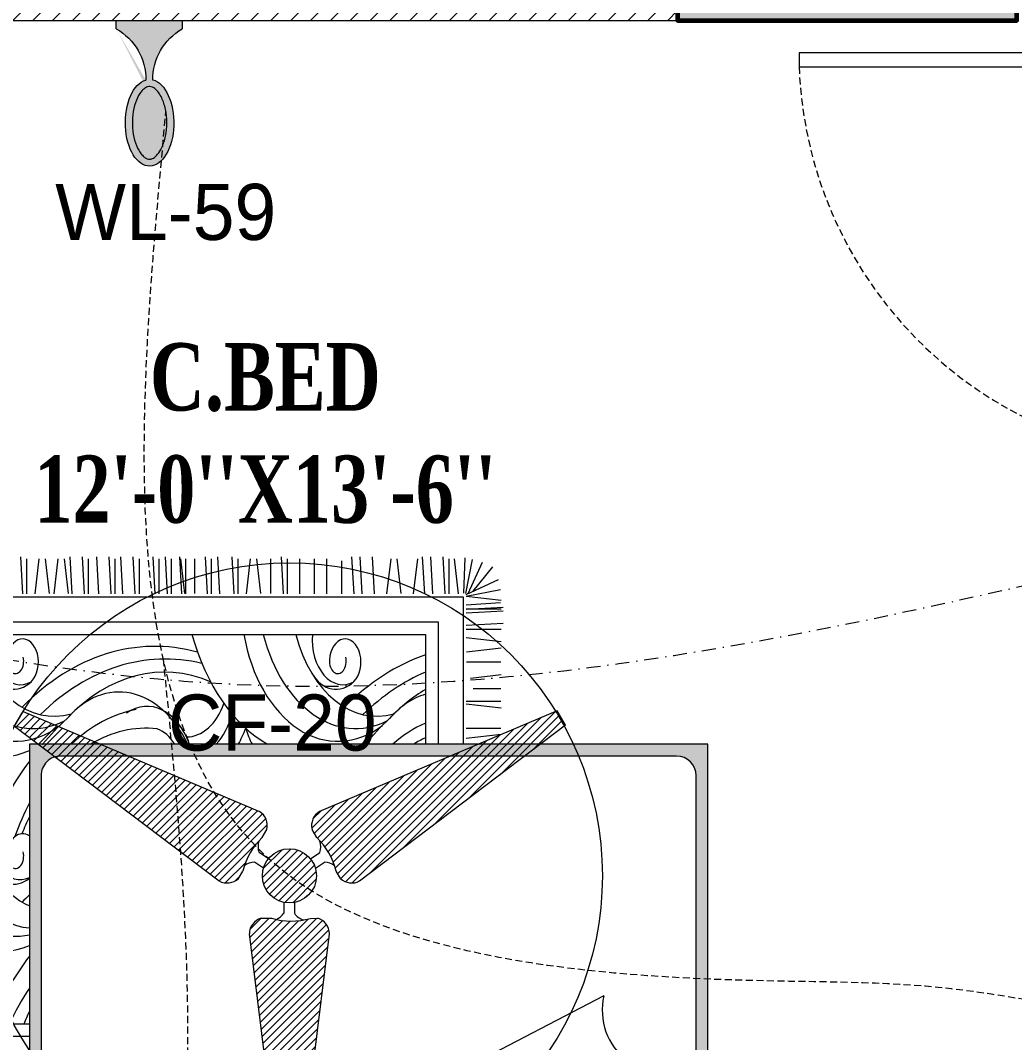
# Model space of a CAD drawing. Header units: inches. Extents: x 109699 to 44449955, y -10987 to 15824140.
# Drawn here: x 197460.9 to 197549.5, y -3611.5 to -3520.4 of the extents above; entities that cross this region are included whole.
import ezdxf

# ---------------------------------------------------------------- set-up
doc = ezdxf.new("R2010")
doc.units = ezdxf.units.IN
doc.header["$LTSCALE"] = 5
doc.header["$MEASUREMENT"] = 0
for name, pattern in [('DASHDOT', [1, 0.5, -0.25, 0, -0.25]), ('DASHED2', [0.375, 0.25, -0.125]), ('HIDDEN', [0.375, 0.25, -0.125])]:
    doc.linetypes.add(name, pattern=pattern)
doc.layers.get('0').update_dxf_attribs({"color": 123})
for name, color, linetype, lineweight in [('@NORMAL', 7, 'Continuous', 5), ('cloumn', 253, 'Continuous', 60), ('door', 8, 'Continuous', 9), ('E-CF-Ceiling-Fan', 30, 'Continuous', 13), ('E-Con-Point', 5, 'DASHED2', 13), ('E-WL-Wall-Light', 232, 'Continuous', 15), ('ha', 252, 'Continuous', 5), ('SB', 1, 'DASHDOT', 20), ('WALL-1', 8, 'Continuous', 9)]:
    doc.layers.add(name, color=color, linetype=linetype, lineweight=lineweight)
doc.layers.add('FURNITUR', color=7, linetype='Continuous', lineweight=5, true_color=0xe8e8e8)
doc.layers.add('T', color=8, linetype='Continuous')
doc.styles.get("Standard").update_dxf_attribs({"font": 'times.ttf'})
doc.styles.add('style2', font='ARIALN.TTF', dxfattribs={"width": 0.75, "height": 3})

# ---------------------------------------------------------------- blocks, each defined once
blk = doc.blocks.new('Door-40')
at = {"layer": 'door', "ltscale": 0.5}
for p, q in [((0, 40), (5, 40)), ((0, 40), (0, 37.75)), ((5, 40), (5, 38.24999999999636)), ((3.75, 38.24999999999636), (3.75, 37.75000000000364)), ((3.75, 38.24999999999636), (5, 38.24999999999636)), ((0, 37.75), (3.75, 37.75000000000364)), ((5.135000000002037, 2.913192669428099), (5.145000000004075, 2.913192669428099)), ((5.135000000002037, 1.885000000002037), (5.135000000002037, 2.913192669428099)), ((0, 0), (0, 2.25)), ((0, 2.25), (3.75, 2.249999999996362)), ((3.75, 1.750000000003638), (3.75, 2.249999999996362)), ((5.145000000004075, 1.895000000000437), (5.145000000004075, 1.884599357945262)), ((3.75, 1.750000000003638), (5, 1.750000000003638)), ((4.010000000002037, 1.760000000002037), (4.010000000002037, 1.75)), ((5.010000000002037, 1.760000000002037), (4.010000000002037, 1.760000000002037)), ((5, 1.750000000003638), (5.010400642058812, 1.750000000007276)), ((5, 0), (5, 1.750000000003638)), ((0, 0), (5, 0)), ((0, 0), (5, 0))]:
    blk.add_line(p, q, dxfattribs=at)
blk.add_lwpolyline([(41.625, 3.145000000000437), (5.145000000004075, 3.145000000000437), (5.145000000004075, 1.895000000000437), (41.625, 1.895000000000437)], close=True, dxfattribs=at)
blk.add_circle((5.135000000002037, 1.760000000002037), 0.1249999999999983, dxfattribs=at)
at = {"layer": 'door', "linetype": 'HIDDEN', "ltscale": 0.5}
blk.add_arc((5.156161382139544, 1.755015969829401), 36.49531813451388, 2.182731632980644, 90.24516611661387, dxfattribs=at)
blk = doc.blocks.new('coloumn-01')
at = {"layer": 'ha'}
h = blk.add_hatch(dxfattribs=at)
h.set_pattern_fill('AR-CONC', color=256, scale=0.5)
h.set_pattern_definition([(49.99999999999999, (0, 0), (3.586300913003767, -0.3137606749129755), [0.375, -4.125]), (355, (0, 0), (-0.693756668065, 3.760960668500059), [0.3, -3.3]), (100.45144446, (0.298858405, -0.02614672), (2.89254423363556, 3.447199954843147), [0.3187009599999999, -3.505710559999999]), (46.18420000000001, (0, 1), (5.336206653357862, -0.8275964039653827), [0.5625, -6.1875]), (96.63563549, (0.444683725, 0.931033465), (4.673309728371142, 4.870593003872752), [0.47805171, -5.258568799999999]), (351.1841639899999, (0, 1), (4.673309725273866, 4.870593001349951), [0.45, -4.950000005]), (21, (0.5, 0.75), (2.984535260592308, -2.013094453326694), [0.375, -4.125]), (326.0000000000001, (0.5, 0.75), (1.216576659607909, 3.625750225234265), [0.3, -3.3]), (71.45144474, (0.74871127, 0.58224213), (4.201111883649856, 1.612655764031769), [0.31870095, -3.50571056]), (37.50000000000001, (0, 0), (0.06079927658645334, 1.664469269156557), [0, -3.26, 0, -3.35, 0, -3.3125]), (7.499999999999999, (0, 0), (1.315347687210743, 1.972058559411801), [0, -1.91, 0, -3.185, 0, -1.2625]), (327.5, (-1.115, 0), (2.669112180862045, -0.1127743586718988), [0, -1.25, 0, -3.9, 0, -5.175]), (317.5, (-1.615, 0), (2.915930846711931, 0.5005249116615886), [0, -1.625, 0, -2.59, 0, -3.675])])
h.paths.add_polyline_path([(32128.44739975178, -2546319.049243456), (32092.44739975178, -2546319.049243456), (32092.44739975178, -2546331.049243456), (32128.44739975178, -2546331.049243456)])
h.paths.add_polyline_path([(32128.44739975189, -2546617.132962178), (32098.44739975189, -2546617.132962178), (32098.44739975189, -2546629.132962178), (32128.44739975189, -2546629.132962178)])
h.paths.add_polyline_path([(31978.51966727065, -2546605.132962178), (31966.51966727065, -2546605.132962178), (31966.51966727065, -2546635.132962178), (31978.51966727065, -2546635.132962178)])
h.paths.add_polyline_path([(31821.20333333506, -2546605.132962178), (31809.20333333506, -2546605.132962178), (31809.20333333506, -2546635.132962178), (31821.20333333506, -2546635.132962178)])
h.paths.add_polyline_path([(31689.20328743063, -2546611.133238418), (31677.20328743063, -2546611.133238418), (31677.20328743063, -2546635.133238418), (31689.20328743063, -2546635.133238418)])
h.paths.add_polyline_path([(31417.20347832461, -2546611.132962178), (31405.20347832461, -2546611.132962178), (31405.20347832461, -2546635.132962178), (31417.20347832461, -2546635.132962178)])
h.paths.add_polyline_path([(31435.20347912709, -2546415.348983645), (31405.20347912709, -2546415.348983645), (31405.20347912709, -2546427.348983645), (31435.20347912709, -2546427.348983645)])
h.paths.add_polyline_path([(31633.74647668525, -2546415.348983645), (31603.74647668525, -2546415.348983645), (31603.74647668525, -2546427.348983645), (31633.74647668525, -2546427.348983645)])
h.paths.add_polyline_path([(31821.20245073218, -2546319.049243455), (31809.20245073218, -2546319.049243455), (31809.20245073218, -2546349.049243455), (31821.20245073218, -2546349.049243455)])
h.paths.add_polyline_path([(31996.51966727068, -2546319.049243455), (31966.51966727068, -2546319.049243455), (31966.51966727068, -2546331.049243455), (31996.51966727068, -2546331.049243455)])
h.paths.add_polyline_path([(31581.74648750067, -2546291.049243452), (31541.74648750067, -2546291.049243452), (31541.74648750067, -2546301.049243452), (31581.74648750067, -2546301.049243452)])
h.paths.add_polyline_path([(31485.74647668505, -2546261.049243452), (31475.74647668505, -2546261.049243452), (31475.74647668505, -2546301.049243452), (31485.74647668505, -2546301.049243452)])
h.paths.add_polyline_path([(31581.74648750064, -2546206.049278549), (31521.74648750064, -2546206.049278549), (31521.74648750064, -2546216.049243455), (31581.74648750064, -2546216.049243455)])
h.paths.add_polyline_path([(31435.20347595899, -2546206.049243455), (31405.20347595899, -2546206.049243455), (31405.20347595899, -2546218.049243455), (31435.20347595899, -2546218.049243455)])
h.paths.add_polyline_path([(31435.20347912709, -2546094.049243455), (31405.20347912709, -2546094.049243455), (31405.20347912709, -2546106.049243455), (31435.20347912709, -2546106.049243455)])
h.paths.add_polyline_path([(31583.74647668522, -2546094.049243455), (31547.74647668522, -2546094.049243455), (31547.74647668522, -2546106.049243455), (31583.74647668522, -2546106.049243455)])
h.paths.add_polyline_path([(31775.41359277777, -2546094.049243455), (31763.41359277777, -2546094.049243455), (31763.41359277777, -2546124.049243455), (31775.41359277777, -2546124.049243455)])
h.paths.add_polyline_path([(32059.80123907101, -2546094.049243455), (32047.80123907101, -2546094.049243455), (32047.80123907101, -2546124.049243455), (32059.80123907101, -2546124.049243455)])
h.paths.add_polyline_path([(32058.06771510976, -2545913.633020405), (32028.06771510976, -2545913.633020405), (32028.06771510976, -2545925.633020405), (32058.06771510976, -2545925.633020405)])
h.paths.add_polyline_path([(32048.06771510973, -2545722.712815279), (32036.06771510973, -2545722.712815279), (32036.06771510973, -2545746.712815279), (32048.06771510973, -2545746.712815279)])
h.paths.add_polyline_path([(31799.41359277774, -2545913.633020405), (31763.41359277774, -2545913.633020405), (31763.41359277774, -2545925.633020405), (31799.41359277774, -2545925.633020405)])
h.paths.add_polyline_path([(31591.53986684192, -2545945.049243456), (31561.31223659915, -2545945.049243456), (31561.31223659915, -2545957.049243456), (31591.53986684192, -2545957.049243456)])
h.paths.add_polyline_path([(31435.20347912709, -2545945.049243456), (31405.20347912709, -2545945.049243456), (31405.20347912709, -2545957.049243456), (31435.20347912709, -2545957.049243456)])
h.paths.add_polyline_path([(31429.2035252499, -2545715.383477275), (31405.2035252499, -2545715.383477275), (31405.2035252499, -2545727.383477275), (31429.2035252499, -2545727.383477275)])
h.paths.add_polyline_path([(31605.53986684192, -2545715.383237123), (31581.53986684192, -2545715.383237123), (31581.53986684192, -2545727.383237123), (31605.53986684192, -2545727.383237123)])
h.paths.add_polyline_path([(31775.41359277774, -2545711.610186095), (31763.41359277774, -2545711.610186095), (31763.41359277774, -2545735.610186095), (31775.41359277774, -2545735.610186095)])
at = {"layer": 'cloumn', "elevation": -16.56826399597158}
blk.add_lwpolyline([(31561.31223659915, -2545945.049243456), (31561.31223659915, -2545957.049243456), (31591.53986684192, -2545957.049243456), (31591.53986684192, -2545945.049243456)], close=True, dxfattribs=at)
blk = doc.blocks.new('vfdcx')
at = {"layer": 'FURNITUR'}
blk.add_hatch(color=256, dxfattribs=at).paths.add_polyline_path([(103350.0060097762, -21058.46706700833, -0.4142135623901436), (103300.0060097733, -21008.46706700833), (103300.0060097733, -19120.26887350193, -0.4142135623730951), (103270.0060097733, -19090.26887350193), (103270.0060097733, -19470.26887349553), (103270.0060097745, -21088.46706700716), (105000.0060097704, -21088.46706700716), (105000.0060097704, -19470.94256263169, 5.403727467161091e-05), (104999.998444552, -19470.94256181408), (104999.998444552, -19090.94256181307, -0.4076509114471731), (104970.0060097716, -19120.26887350193), (104970.0060097716, -19700.18891725242), (104974.8149614137, -19698.56576437598), (104970.0060097716, -19701.06727675785), (104970.0060097716, -21008.46706700542, -0.4142135623901436), (104920.0060097716, -21058.46706700833)])
for p, q in [((103270.0060097745, -19058.46706700833), (103270.0060097745, -21088.46706700716)), ((105000.0060097704, -21088.46706700716), (105000.0060097704, -19058.46706700833)), ((103300.0060097733, -19120.26887350804), (103300.0060097733, -21008.46706700542)), ((104970.0060097716, -21008.46706700542), (104970.0060097716, -19120.26887350804)), ((103535.4563226178, -20447.2889216937), (104974.8149614138, -19698.56576437598)), ((105000.0060097704, -20343.06911062014), (105439.7866653057, -20343.06911062014)), ((105000.0060097704, -20375.1023104429), (105407.7866653064, -20375.1471452648)), ((103350.0060097762, -21058.46706700833), (104920.0060097759, -21058.46706700833)), ((103270.0060097745, -21088.46706700716), (105000.0060097704, -21088.46706700716)), ((103886.3420231759, -21103.85434488273), (103797.4616070537, -21114.41374581192)), ((103894.035287511, -21464.56925796666), (103894.035287511, -21088.46706700716)), ((103958.0352875095, -21400.56925796818), (103958.0352875095, -21088.46706700716)), ((103990.0352875088, -21368.56925796893), (103990.0352875088, -21088.46706700716)), ((103886.3420231759, -21129.84802882567), (103797.6151866282, -21129.84802882567)), ((103886.3420231759, -21191.79039594166), (103797.4616070537, -21181.31057662105)), ((103886.3420231759, -21197.96008453124), (103797.6151866282, -21197.96008453124)), ((103868.3991277834, -21230.65344742064), (103797.6151866282, -21230.65344742064)), ((103875.3637692538, -21257.14113218566), (103797.4616070537, -21266.39626622056)), ((103885.6151866316, -21298.76550312621), (103797.6151866282, -21298.76550312621)), ((103885.6151866316, -21324.03527251301), (103797.4616070537, -21334.50832192613)), ((103886.3420231759, -21360.7078702422), (103797.4616070537, -21350.22805091432)), ((103886.3420231759, -21381.66073898321), (103797.4616070537, -21381.66073898321)), ((105407.7866653064, -21368.56925796893), (103990.0352875088, -21368.56925796893)), ((103886.3420231759, -21392.14055830381), (103792.2338786997, -21397.38046797139)), ((105439.7866653057, -21400.56925796818), (103958.0352875095, -21400.56925796818)), ((103886.3420231759, -21423.5732463727), (103792.2338786997, -21428.81315603301)), ((103886.3420231759, -21432.98270298111), (103792.2338786997, -21438.22261264142)), ((103886.3420231759, -21434.05306570059), (103797.4616070537, -21434.05306570059)), ((103886.3420231759, -21434.05306570059), (103797.4616070537, -21434.05306570059)), ((103886.3420231759, -21443.46252230172), (103798.6228916019, -21449.56373436582)), ((103886.3420231759, -21466.35151447992), (103797.4616070537, -21455.87169515203)), ((103886.3029552417, -21465.63625698911), (103799.108985881, -21483.07310163511)), ((105503.7866653042, -21464.56925796666), (103894.035287511, -21464.56925796666)), ((103886.6185903429, -21469.95573065362), (103803.9703819272, -21508.81217712742)), ((103868.6427402103, -21478.40694419721), (103818.5544000702, -21540.86463072746)), ((103881.4157504862, -21473.02425570671), (103844.785439051, -21553.03813127977)), ((103886.8991788226, -21472.99092410832), (103870.4508834821, -21559.4400628048)), ((103892.6047211029, -21473.90807815974), (103889.1659294863, -21563.33810496436)), ((103905.6260884285, -21472.26252230177), (103916.1059077564, -21561.14293842403)), ((103929.7246803584, -21472.26252230177), (103929.7246803584, -21561.14293842403)), ((103939.7412648945, -21472.26252230177), (103944.9811745548, -21566.37066677796)), ((103971.1739529634, -21472.26252230177), (103976.4138626237, -21566.37066677796)), ((103992.1335916119, -21472.26252230177), (103997.3735012722, -21566.37066677796)), ((104020.2799296425, -21472.26252230177), (104009.8001103219, -21561.14293842403)), ((104051.7193876189, -21472.98935884611), (104062.1924370393, -21561.14293842403)), ((104088.3919853481, -21472.26252230177), (104077.9121660275, -21561.14293842403)), ((104119.824673417, -21472.26252230177), (104125.0645830773, -21566.37066677796)), ((104151.2573614859, -21472.26252230177), (104156.4972711462, -21566.37066677796)), ((104172.2170001344, -21472.26252230177), (104177.4569097947, -21566.37066677796)), ((104203.6496882033, -21472.26252230177), (104203.6496882033, -21555.9152100701)), ((104242.0110702773, -21472.26252230177), (104242.0110702773, -21561.14293842403)), ((104273.4437583389, -21472.26252230177), (104273.4437583389, -21561.14293842403)), ((104310.1163560681, -21472.26252230177), (104310.1163560681, -21561.14293842403)), ((104341.549044137, -21472.26252230177), (104341.549044137, -21561.14293842403)), ((104352.0288634649, -21472.26252230177), (104357.2687731252, -21566.37066677796)), ((104384.3981003706, -21472.98935884611), (104384.3981003706, -21560.98935884949)), ((104409.6678697501, -21472.98935884611), (104420.1409191705, -21561.14293842403)), ((104446.3404674793, -21472.26252230177), (104435.8606481587, -21561.14293842403)), ((104467.2933362276, -21472.26252230177), (104467.2933362276, -21561.14293842403)), ((104477.7731555482, -21472.26252230177), (104483.0130652157, -21566.37066677796)), ((104514.4457532774, -21472.26252230177), (104519.6856629449, -21566.37066677796)), ((104535.3986220256, -21472.26252230177), (104535.3986220256, -21561.14293842403)), ((104545.8784413462, -21472.26252230177), (104551.1183510138, -21566.37066677796)), ((104578.2476782519, -21472.98935884611), (104578.2476782519, -21560.98935884949)), ((104600.7813364671, -21472.26252230177), (104600.7813364671, -21561.14293842403)), ((104603.5174476387, -21472.98935884611), (104613.9904970518, -21561.14293842403)), ((104611.2611557878, -21472.26252230177), (104616.5010654553, -21566.37066677796)), ((104637.4539341963, -21472.26252230177), (104637.4539341963, -21561.14293842403)), ((104647.9337535169, -21472.26252230177), (104653.1736631845, -21566.37066677796)), ((104668.8866222652, -21472.26252230177), (104668.8866222652, -21561.14293842403)), ((104679.3664415858, -21472.26252230177), (104684.6063512534, -21566.37066677796)), ((104719.57235946, -21472.26252230177), (104719.57235946, -21561.14293842403)), ((104730.0521787878, -21472.26252230177), (104735.2920884481, -21566.37066677796)), ((104761.4848668567, -21472.26252230177), (104766.724776517, -21566.37066677796)), ((104781.0764529317, -21472.26252230177), (104781.0764529317, -21561.14293842403)), ((104791.5562722596, -21472.26252230177), (104796.7961819199, -21566.37066677796)), ((104822.9889603285, -21472.26252230177), (104828.2288699888, -21566.37066677796)), ((104849.1817387298, -21472.26252230177), (104849.1817387298, -21561.14293842403)), ((104859.6615580577, -21472.26252230177), (104864.901467718, -21566.37066677796)), ((104891.0942461266, -21472.26252230177), (104896.3341557869, -21566.37066677796)), ((104900.1184562989, -21472.98935884611), (104910.5915057193, -21561.14293842403)), ((104936.7910540281, -21472.26252230177), (104926.3112347075, -21561.14293842403)), ((104948.7332524117, -21472.98935884611), (104959.2063018321, -21561.14293842403)), ((104985.4058501409, -21472.26252230177), (104974.9260308203, -21561.14293842403)), ((105006.3587188819, -21472.26252230177), (105006.3587188819, -21561.14293842403)), ((105016.8385382098, -21472.26252230177), (105022.0784478701, -21566.37066677796))]:
    blk.add_line(p, q, dxfattribs=at)
for centre, radius, start, end in [((103374.6159861589, -20411.07409152175), 164.8670002034185, 347.3108845251036, 116.4453669963143), ((103350.0060097762, -21008.46706700542), 50, 180, 270), ((104920.0060097759, -21008.46706700542), 49.99999999999819, 270, 0)]:
    blk.add_arc(centre, radius, start, end, dxfattribs=at)
for centre, major_axis, ratio, start_param, end_param in [((104633.6267951232, -19940.1273614145), (-7.61083060817775e-13, -753.0710959470587), 0.6799999999999988, 0.7972836555643762, 0.9549360310282556), ((104704.2093086315, -20100.39409908642), (-3.015337096490971e-13, -532.2280328670116), 0.6800000000000024, 7.239911743127067, 7.311536319072935), ((104545.0736676398, -19826.70948150336), (-2.088110087270384e-11, -984.1824006297755), 0.6800000000000019, 0.7474496566458678, 0.9797236258531749), ((105091.1480892723, -21059.43083111344), (-2.006413857825761e-12, 502.0047056919495), 0.679999999999999, 5.095326842947827, 6.553458216823683), ((105035.8511875497, -20963.20841925773), (-1.374424344368523e-12, 364.1092332439424), 0.680000000000002, -1.317200031130772, 0.1452844141236594), ((104990.5354292682, -21002.21830557859), (7.32628948136217, 381.9339366757033), 0.5620500966887629, -1.211720100570487, -0.009990833597936925), ((104936.276947174, -20989.27407952725), (-1.271494390790433e-12, -326.2568557687105), 0.6799999999999962, 1.938944011717691, 2.850231883992413), ((104680.1326028694, -19964.91977357947), (-2.636943755567038e-12, -876.3404002326128), 0.6800000000000014, 6.849801434214836, 6.887076885773033), ((105040.3625628718, -20853.153050704), (-1.605626350877696e-12, -121.4259351215139), 0.6799999999999994, 2.284368031297212, 3.652257974725312), ((105023.2392157599, -20858.29694794085), (-2.139882715817176e-12, 114.7282738282238), 0.6799999999999967, 4.593908739238418, 6.585576215406064), ((105035.9202508593, -20803.52578560416), (-9.468791039922063e-13, -31.69317284905119), 0.6799999999999745, 1.462497066191869, 5.04628081922146), ((105017.240120444, -20801.11610518508), (-2.244415276519914e-12, -59.26624505043355), 0.6799999999999818, 5.841311197385163, 7.75536240168259), ((104633.6267951232, -20436.8384177593), (-67.79308088362806, 743.9411958163963), 0.6104980544769943, 3.917145513745885, 4.063997328198628), ((104704.2093086315, -20597.10515543121), (-3.015337096490971e-13, -532.2280328670116), 0.6800000000000024, 7.239911743127102, 7.336617693649011), ((104545.0736676398, -20323.42053785543), (-2.088110087270384e-11, -984.1824006297755), 0.6800000000000019, 0.7474496566458818, 0.9797236258531749), ((105091.1480892723, -21556.14188746551), (-2.006413857825761e-12, 502.0047056919495), 0.679999999999999, 5.095326842947827, 6.553458216823662), ((103881.8455982368, -20597.10515543121), (-3.015337096490971e-13, -532.2280328670116), 0.6800000000000024, 6.586763500098541, 6.677612342565459), ((103811.2630847285, -20436.8384177593), (-115.7172197473599, 724.1175449492977), 0.5943199653874602, 3.291696859944974, 3.507330407615912), ((103722.7099572451, -20323.42053785543), (-2.088110087270384e-11, -984.1824006297755), 0.6800000000000019, 0.5659482900158781, 0.6803664951942797), ((104168.1717188662, -21498.92936192338), (-8.67542763939958e-13, -370.284813146973), 0.6800000000000016, 1.930560599071375, 3.464283088159028), ((104213.4874771477, -21459.91947560252), (-1.374424344368523e-12, 364.1092332439424), 0.680000000000002, -1.317200031130772, 0.4764031100879325), ((104268.7843788776, -21556.14188746551), (-2.006413857825761e-12, 502.0047056919495), 0.679999999999999, 6.655151837823533, 6.661292601990053), ((104268.7843788776, -21556.14188746551), (-2.006413857825761e-12, 502.0047056919495), 0.679999999999999, 5.095326842947827, 5.911218776535633), ((104284.0538118875, -21241.51387853055), (-3.875352846191412e-13, -266.3970268269605), 0.6800000000000002, 2.006169060567048, 2.1827973601093), ((104603.7142410973, -21256.2114250046), (-6.126319446288306e-13, -261.4837153554466), 0.6799999999999995, 4.015924216314692, 4.2050176970958), ((104595.8808851323, -21234.1379431906), (-2.206350821904407e-14, -180.1681671026531), 0.6799999999999962, 3.770743877074043, 4.318473672527846), ((104700.4834752192, -21004.80600682351), (-2.704987171608637e-12, -180.3391005754867), 0.6799999999999998, 5.194792457646761, 5.92932813974858), ((104700.4834752192, -21004.80600682351), (-2.704987171608637e-12, -180.3391005754867), 0.6799999999999998, 5.194792457646761, 6.723254908227711), ((104771.3486493416, -20906.1198260839), (-1.089433951850955e-12, -315.491754894183), 0.6799999999999968, 5.328637504047925, 6.94939602807716), ((104694.7206506997, -21000.73675120949), (-1.491663667268281e-12, -130.3134565326371), 0.6799999999999866, 5.450950983614804, 6.054640959741652), ((104704.2093086315, -20597.10515543121), (-3.015337096490971e-13, -532.2280328670116), 0.6800000000000024, 6.2001297485131, 6.677612342565459), ((104633.6267951232, -20436.8384177593), (-67.79308088362806, 743.9411958163963), 0.6104980544769943, 3.19913474581335, 3.592281944557346), ((104545.0736676398, -20323.42053785543), (-2.088110087270384e-11, -984.1824006297755), 0.6800000000000019, 0.5659482900158781, 0.6803664951942797), ((104990.5354292682, -21498.92936192338), (-8.67542763939958e-13, -370.284813146973), 0.6800000000000016, 1.930560599071375, 3.464283088159028), ((105035.8511875497, -21459.91947560252), (-1.374424344368523e-12, 364.1092332439424), 0.680000000000002, -1.317200031130772, 0.4764031100879325), ((105091.1480892723, -21556.14188746551), (-2.006413857825761e-12, 502.0047056919495), 0.679999999999999, 6.655151837823533, 6.661292601990053), ((104599.5737772504, -21265.93976585865), (-2.983011352931231e-12, -158.8888032169174), 0.6800000000000069, 3.142580086971121, 4.229533108275001), ((103833.1685024281, -20648.24303453644), (-4.510240183796296e-12, -624.0052679530717), 0.6799999999999987, 0.3786718111262664, 0.6253794940294859), ((103948.9849389469, -20906.1198260839), (-1.089433951850955e-12, -315.491754894183), 0.6799999999999968, 6.475718849593051, 6.94939602807716), ((104113.9132367793, -21485.98513587932), (-1.271494390790433e-12, -326.2568557687105), 0.6799999999999962, 1.938944011717691, 3.339183915211528), ((104655.5322128228, -20648.24303453644), (-4.510240183796296e-12, -624.0052679530717), 0.6799999999999987, -0.2800780427080056, 0.6253794940294859), ((104936.276947174, -21485.98513587932), (-1.271494390790433e-12, -326.2568557687105), 0.6799999999999962, 1.938944011717691, 3.339183915211528), ((103830.9565874555, -20459.73278058374), (-3.380591878949057e-12, 845.8240181292612), 0.6800000000000017, 3.421827651692309, 3.728616118000045), ((103857.7688924674, -20461.63082993154), (-2.636943755567038e-12, -876.3404002326128), 0.6800000000000014, 6.507005820227037, 6.887076885773033), ((104653.3202978503, -20459.73278058374), (-3.380591878949057e-12, 845.8240181292612), 0.6800000000000017, 2.978727299839598, 3.728616118000045), ((104680.1326028694, -20461.63082993154), (-2.636943755567038e-12, -876.3404002326128), 0.6800000000000014, 6.099301585963889, 6.887076885773033), ((104217.9988524771, -21349.86410704879), (-1.605626350877696e-12, -121.4259351215139), 0.6799999999999994, 2.284368031297212, 3.726130521903771), ((104200.8755053652, -21355.00800429292), (-2.139882715817176e-12, 114.7282738282238), 0.6799999999999967, 4.593908739238418, 6.647252262233304), ((105040.3625628718, -21349.86410704879), (-1.605626350877696e-12, -121.4259351215139), 0.6799999999999994, 2.284368031297212, 3.726130521903771), ((105023.2392157599, -21355.00800429292), (-2.139882715817176e-12, 114.7282738282238), 0.6799999999999967, 4.593908739238418, 6.647252262233304), ((104194.8764100493, -21297.82716152987), (-2.244415276519914e-12, -59.26624505043355), 0.6799999999999818, 3.732151478031924, 7.75536240168259), ((105017.240120444, -21297.82716152987), (-2.244415276519914e-12, -59.26624505043355), 0.6799999999999818, 3.732151478031924, 7.75536240168259), ((104213.5565404646, -21300.23684194895), (-9.468791039922063e-13, -31.69317284905119), 0.6799999999999745, 1.462497066191869, 5.04628081922146), ((105035.9202508593, -21300.23684194895), (-9.468791039922063e-13, -31.69317284905119), 0.6799999999999745, 1.462497066191869, 5.04628081922146)]:
    blk.add_ellipse(centre, major_axis=major_axis, ratio=ratio, start_param=start_param, end_param=end_param, dxfattribs=at)
blk = doc.blocks.new('E-W-LIGHT')
at = {"linetype": 'ByBlock', "ltscale": 0.5}
h = blk.add_hatch(color=256, dxfattribs=at)
h.dxf.hatch_style = 1
h.set_gradient(color1=(255, 255, 255), color2=(255, 255, 0), name='CYLINDER')
edge = h.paths.add_edge_path()
edge.add_spline(control_points=[(-96.71110423948552, 1.235367220396483), (-96.8976251288622, 1.235367220396483), (-97.08530367817384, 1.204590695443009), (-97.49532330615068, 1.060408411101338), (-97.71769888777162, 0.9452617532663472), (-98.18859363857634, 0.6007580769133996), (-98.4360601757027, 0.3712016227401077), (-98.9274233233457, -0.2076466389563343), (-99.17095937526851, -0.5565722783421756), (-99.79256403547286, -1.649000525487912), (-100.1403411294208, -2.496475964584042), (-100.6655547252501, -4.389078901701514), (-100.8435119435345, -5.433326140728264), (-100.996858843053, -7.577941591604359), (-100.9723680002039, -8.677864733885961), (-100.7253955626443, -10.7881619923927), (-100.5027117058065, -11.79805679996582), (-99.90205506231798, -13.59089832466863), (-99.52349327352754, -14.37265162368595), (-98.79708591162027, -15.46144462183512), (-98.46289770719719, -15.83531695936959), (-97.82402795464219, -16.37320808014224), (-97.52292902289115, -16.53708124557815), (-97.0332651008719, -16.69867335386745), (-96.83300356165012, -16.72444707740215), (-96.42760539585558, -16.70413243760904), (-96.21918910161975, -16.65733367471884), (-95.75858057275782, -16.45705756399432), (-95.50712660475898, -16.30138572900886), (-94.98330090317799, -15.85001415615693), (-94.71221849052682, -15.55449414506236), (-94.18744122004225, -14.82684639582039), (-93.93399672563008, -14.39521060388152), (-93.32240182252819, -13.09860869282319), (-93.0057716383552, -12.13470487732181), (-92.57508722519842, -10.03980369670334), (-92.46055768618565, -8.90959698224412), (-92.45565766659526, -6.646794607945969), (-92.56528275998282, -5.514732191470296), (-92.98715107886524, -3.412587944823316), (-93.29985699109132, -2.443281268231641), (-93.99092435031811, -0.9549615958549695), (-94.34810290115182, -0.3877643056552464), (-95.07582621573985, 0.4836147841888085), (-95.44374809115733, 0.7854262440646148), (-96.01798165069457, 1.105607693885873), (-96.24029005175481, 1.180327462172805), (-96.53763867025813, 1.228459302029147), (-96.62438560181026, 1.235367220396483), (-96.71110423948552, 1.235367220396483)], knot_values=[0, 0, 0, 0, 0.194197829587449, 0.194197829587449, 0.388395659174898, 0.388395659174898, 0.582593488762347, 0.582593488762347, 0.776791318349796, 0.776791318349796, 1.110216687407361, 1.110216687407361, 1.443642056464925, 1.443642056464925, 1.77706742552249, 1.77706742552249, 2.110492794580054, 2.110492794580054, 2.443918163637619, 2.443918163637619, 2.701496175378678, 2.701496175378678, 2.959074187119738, 2.959074187119738, 3.169612053741, 3.169612053741, 3.380149920362263, 3.380149920362263, 3.590687786983526, 3.590687786983526, 3.801225653604789, 3.801225653604789, 4.011763520226051, 4.011763520226051, 4.360140390670959, 4.360140390670959, 4.708517261115867, 4.708517261115867, 5.056894131560775, 5.056894131560775, 5.405271002005684, 5.405271002005684, 5.69307956715584, 5.69307956715584, 5.980888132305996, 5.980888132305996, 6.192897451070847, 6.192897451070847, 6.283185307179586, 6.283185307179586, 6.283185307179586, 6.283185307179586], degree=3, periodic=0)
at = {"layer": 'E-WL-Wall-Light', "linetype": 'ByBlock', "ltscale": 0.5}
h = blk.add_hatch(color=256, dxfattribs=at)
h.dxf.hatch_style = 1
edge = h.paths.add_edge_path()
edge.add_ellipse((-96.71110423948552, -7.740473765769313), major_axis=(0, 10.71660606041263), ratio=0.559300439547623, start_angle=187.7376784571124, end_angle=531.0374031504149)
edge.add_arc((-112.001170541625, -18.46997501720373), 14.35701343791298, -60.53601194170483, 0.5736542653427819, ccw=False)
edge.add_line((-104.9392941575301, -30.97012448799713), (-104.939294157532, -33.06572841662167))
edge.add_line((-104.939294157532, -33.06572841662167), (-88.60969415754215, -33.06572841666017))
edge.add_line((-88.60969415754215, -33.06572841666017), (-88.60969415754002, -30.97012448799946))
edge.add_arc((-81.54781777344922, -18.46997501720374), 14.35701343791298, 179.559619270027, 240.5360119417236, ccw=False)
edge = h.paths.add_edge_path(flags=16)
edge.add_spline(control_points=[(-96.71110423948552, 1.235367220396483), (-96.8976251288622, 1.235367220396483), (-97.08530367817384, 1.204590695443009), (-97.49532330615068, 1.060408411101338), (-97.71769888777162, 0.9452617532663472), (-98.18859363857634, 0.6007580769133996), (-98.4360601757027, 0.3712016227401077), (-98.9274233233457, -0.2076466389563343), (-99.17095937526851, -0.5565722783421756), (-99.79256403547286, -1.649000525487912), (-100.1403411294208, -2.496475964584042), (-100.6655547252501, -4.389078901701514), (-100.8435119435345, -5.433326140728264), (-100.996858843053, -7.577941591604359), (-100.9723680002039, -8.677864733885961), (-100.7253955626443, -10.7881619923927), (-100.5027117058065, -11.79805679996582), (-99.90205506231798, -13.59089832466863), (-99.52349327352754, -14.37265162368595), (-98.79708591162027, -15.46144462183512), (-98.46289770719719, -15.83531695936959), (-97.82402795464219, -16.37320808014224), (-97.52292902289115, -16.53708124557815), (-97.0332651008719, -16.69867335386745), (-96.83300356165012, -16.72444707740215), (-96.42760539585558, -16.70413243760904), (-96.21918910161975, -16.65733367471884), (-95.75858057275782, -16.45705756399432), (-95.50712660475898, -16.30138572900886), (-94.98330090317799, -15.85001415615693), (-94.71221849052682, -15.55449414506236), (-94.18744122004225, -14.82684639582039), (-93.93399672563008, -14.39521060388152), (-93.32240182252819, -13.09860869282319), (-93.0057716383552, -12.13470487732181), (-92.57508722519842, -10.03980369670334), (-92.46055768618565, -8.90959698224412), (-92.45565766659526, -6.646794607945969), (-92.56528275998282, -5.514732191470296), (-92.98715107886524, -3.412587944823316), (-93.29985699109132, -2.443281268231641), (-93.99092435031811, -0.9549615958549695), (-94.34810290115182, -0.3877643056552464), (-95.07582621573985, 0.4836147841888085), (-95.44374809115733, 0.7854262440646148), (-96.01798165069457, 1.105607693885873), (-96.24029005175481, 1.180327462172805), (-96.53763867025813, 1.228459302029147), (-96.62438560181026, 1.235367220396483), (-96.71110423948552, 1.235367220396483)], knot_values=[0, 0, 0, 0, 0.194197829587449, 0.194197829587449, 0.388395659174898, 0.388395659174898, 0.582593488762347, 0.582593488762347, 0.776791318349796, 0.776791318349796, 1.110216687407361, 1.110216687407361, 1.443642056464925, 1.443642056464925, 1.77706742552249, 1.77706742552249, 2.110492794580054, 2.110492794580054, 2.443918163637619, 2.443918163637619, 2.701496175378678, 2.701496175378678, 2.959074187119738, 2.959074187119738, 3.169612053741, 3.169612053741, 3.380149920362263, 3.380149920362263, 3.590687786983526, 3.590687786983526, 3.801225653604789, 3.801225653604789, 4.011763520226051, 4.011763520226051, 4.360140390670959, 4.360140390670959, 4.708517261115867, 4.708517261115867, 5.056894131560775, 5.056894131560775, 5.405271002005684, 5.405271002005684, 5.69307956715584, 5.69307956715584, 5.980888132305996, 5.980888132305996, 6.192897451070847, 6.192897451070847, 6.283185307179586, 6.283185307179586, 6.283185307179586, 6.283185307179586], degree=3, periodic=0)
for p, q in [((-104.9392941575301, -30.97012448799713), (-104.939294157532, -33.06572841662167)), ((-88.60969415754215, -33.06572841666017), (-88.60969415754002, -30.97012448803655)), ((-104.939294157532, -33.06572841662167), (-88.60969415754215, -33.06572841666017))]:
    blk.add_line(p, q)
at = {"linetype": 'ByBlock', "ltscale": 0.5}
for centre, start, end in [((-112.001170541625, -18.46997501720374), 299.4639880582952, 0.5736542653427851), ((-81.54781777344922, -18.46997501720374), 179.4263457346572, 240.5360119417045)]:
    blk.add_arc(centre, 14.35701343791298, start, end, dxfattribs=at)
blk.add_ellipse((-96.71110423948552, -7.740473765769313), major_axis=(0, 10.71660606041263), ratio=0.559300439547623, start_param=3.276640619127039, end_param=9.268351136215248, dxfattribs=at)
blk.add_open_spline([(-96.71110423948552, 1.235367220396483), (-96.8976251288622, 1.235367220396483), (-97.08530367817384, 1.204590695443009), (-97.49532330615068, 1.060408411101338), (-97.71769888777162, 0.9452617532663472), (-98.18859363857634, 0.6007580769133996), (-98.4360601757027, 0.3712016227401077), (-98.9274233233457, -0.2076466389563343), (-99.17095937526851, -0.5565722783421756), (-99.79256403547286, -1.649000525487912), (-100.1403411294208, -2.496475964584042), (-100.6655547252501, -4.389078901701514), (-100.8435119435345, -5.433326140728264), (-100.996858843053, -7.577941591604359), (-100.9723680002039, -8.677864733885961), (-100.7253955626443, -10.7881619923927), (-100.5027117058065, -11.79805679996582), (-99.90205506231798, -13.59089832466863), (-99.52349327352754, -14.37265162368595), (-98.79708591162027, -15.46144462183512), (-98.46289770719719, -15.83531695936959), (-97.82402795464219, -16.37320808014224), (-97.52292902289115, -16.53708124557815), (-97.0332651008719, -16.69867335386745), (-96.83300356165012, -16.72444707740215), (-96.42760539585558, -16.70413243760904), (-96.21918910161975, -16.65733367471884), (-95.75858057275782, -16.45705756399432), (-95.50712660475898, -16.30138572900886), (-94.98330090317799, -15.85001415615693), (-94.71221849052682, -15.55449414506236), (-94.18744122004225, -14.82684639582039), (-93.93399672563008, -14.39521060388152), (-93.32240182252819, -13.09860869282319), (-93.0057716383552, -12.13470487732181), (-92.57508722519842, -10.03980369670334), (-92.46055768618565, -8.90959698224412), (-92.45565766659526, -6.646794607945969), (-92.56528275998282, -5.514732191470296), (-92.98715107886524, -3.412587944823316), (-93.29985699109132, -2.443281268231641), (-93.99092435031811, -0.9549615958549695), (-94.34810290115182, -0.3877643056552464), (-95.07582621573985, 0.4836147841888085), (-95.44374809115733, 0.7854262440646148), (-96.01798165069457, 1.105607693885873), (-96.24029005175481, 1.180327462172805), (-96.53763867025813, 1.228459302029147), (-96.62438560181026, 1.235367220396483), (-96.71110423948552, 1.235367220396483)], degree=3, knots=[0, 0, 0, 0, 0.194197829587449, 0.194197829587449, 0.388395659174898, 0.388395659174898, 0.582593488762347, 0.582593488762347, 0.776791318349796, 0.776791318349796, 1.110216687407361, 1.110216687407361, 1.443642056464925, 1.443642056464925, 1.77706742552249, 1.77706742552249, 2.110492794580054, 2.110492794580054, 2.443918163637619, 2.443918163637619, 2.701496175378678, 2.701496175378678, 2.959074187119738, 2.959074187119738, 3.169612053741, 3.169612053741, 3.380149920362263, 3.380149920362263, 3.590687786983526, 3.590687786983526, 3.801225653604789, 3.801225653604789, 4.011763520226051, 4.011763520226051, 4.360140390670959, 4.360140390670959, 4.708517261115867, 4.708517261115867, 5.056894131560775, 5.056894131560775, 5.405271002005684, 5.405271002005684, 5.69307956715584, 5.69307956715584, 5.980888132305996, 5.980888132305996, 6.192897451070847, 6.192897451070847, 6.283185307179586, 6.283185307179586, 6.283185307179586, 6.283185307179586], dxfattribs=at)
blk = doc.blocks.new('1')
at = {"layer": 'E-CF-Ceiling-Fan', "linetype": 'ByBlock', "ltscale": 0.5}
h = blk.add_hatch(dxfattribs=at)
h.set_pattern_fill('ANSI31', color=256, scale=10)
h.set_pattern_definition([(45, (0, 0), (-0.8838834764831843, 0.8838834764831844), [])])
edge = h.paths.add_edge_path()
edge.add_line((209066.544903523, -13067.11685315647), (209064.6438415694, -13070.41407147769))
edge.add_line((209064.6438415694, -13070.41407147769), (209110.249472843, -13104.88204089217))
edge.add_ellipse((209112.0161950886, -13101.65334947437), major_axis=(2.602475337466696, 2.602475337466696), ratio=0.9999999999999906, start_angle=196.3127629962977, end_angle=268.2872464290007)
edge.add_line((209114.5397230216, -13104.33244681023), (209115.4849750511, -13102.69748638713))
edge.add_ellipse((209130.2442591997, -13106.24386666673), major_axis=(10.7334356491749, 10.7334356491749), ratio=0.9999999999981393, start_angle=88.44228272541869, end_angle=121.48902709430789, ccw=False)
edge.add_line((209119.806567247, -13095.22262044099), (209120.8528262952, -13093.41295266685))
edge.add_ellipse((209117.2719126632, -13092.56276837834), major_axis=(2.602475337466932, 2.602475337466932), ratio=0.9999999999995292, start_angle=301.6440633906456, end_angle=373.6185468234727)
edge.add_line((209119.1884486464, -13089.4206917419), (209066.544903523, -13067.11685315647))
edge = h.paths.add_edge_path()
edge.add_ellipse((209131.089283705, -13116.74145270932), major_axis=(2.633110768784475, 2.633110768784475), ratio=0.9999999999997597, start_angle=316.8297377331859, end_angle=387.8389618723904)
edge.add_line((209132.1880164829, -13113.18345735742), (209130.5488454061, -13113.22495130345))
edge.add_ellipse((209126.3035237661, -13098.2962790596), major_axis=(-10.97469841933177, 10.97469841933177), ratio=0.9999999999999191, start_angle=145.1951729281282, end_angle=150.8743574177565, ccw=False)
edge.add_ellipse((209126.3035237661, -13098.2962790596), major_axis=(-10.97469841933177, 10.97469841933177), ratio=0.9999999999999191, start_angle=122.4336804261327, end_angle=145.1951729281282, ccw=False)
edge.add_ellipse((209126.3035237661, -13098.2962790596), major_axis=(-10.97469841933177, 10.97469841933177), ratio=0.9999999999999191, start_angle=118.5749297277244, end_angle=122.4336804261327, ccw=False)
edge.add_line((209121.9149097344, -13113.18345735741), (209119.5749032555, -13113.18345735741))
edge.add_ellipse((209120.6314155011, -13116.70924926331), major_axis=(2.602635845509655, 2.602635845509654), ratio=0.9999999999987026, start_angle=61.6809744807266, end_angle=133.6503259141647)
edge.add_line((209116.9517537436, -13116.62255417043), (209123.9933819142, -13173.42733947012))
edge.add_line((209123.9933819142, -13173.42733947012), (209127.784032512, -13173.43690240765))
edge.add_line((209127.784032512, -13173.43690240765), (209134.8111659948, -13116.62255417052))
h.paths.add_polyline_path([(209119.8508739552, -13103.74154532349, 1), (209131.9120457831, -13103.74154532349, 1)])
edge = h.paths.add_edge_path()
edge.add_line((209187.3717421067, -13070.20410122277), (209185.4890127634, -13066.97304093389))
edge.add_line((209185.4890127634, -13066.97304093389), (209132.574471092, -13089.4206917419))
edge.add_ellipse((209134.4910070752, -13092.56276837834), major_axis=(-2.602475337469112, 2.602475337469112), ratio=0.9999999999994945, start_angle=-13.61854682341294, end_angle=58.35593660933898)
edge.add_line((209130.9100934432, -13093.41295266685), (209131.9563524914, -13095.22262044099))
edge.add_ellipse((209121.5186605386, -13106.24386666673), major_axis=(10.73343564915542, 10.73343564915542), ratio=0.999999999999095, start_angle=328.5109729056215, end_angle=361.55771727458557, ccw=False)
edge.add_line((209136.2779446873, -13102.69748638713), (209137.2231967167, -13104.33244681019))
edge.add_ellipse((209139.7467246498, -13101.65334947437), major_axis=(-2.602475337469201, 2.602475337469201), ratio=0.9999999999990601, start_angle=91.71275357099776, end_angle=163.2982999863874)
edge.add_line((209141.4914892536, -13104.89395933078), (209187.3717421067, -13070.20410122277))
at = {"layer": 'E-CF-Ceiling-Fan', "ltscale": 10}
for p, q in [((209064.6438415694, -13070.41407147769), (209066.544903523, -13067.11685315647)), ((209066.544903523, -13067.11685315647), (209119.1884486464, -13089.42069174189)), ((209185.4947354289, -13066.97061323832), (209132.574471092, -13089.42069174189)), ((209187.3717421067, -13070.20410122277), (209185.4890127634, -13066.97304093388)), ((209064.6438415694, -13070.41407147769), (209110.249472843, -13104.88204089212)), ((209187.3717421067, -13070.20410122277), (209141.4914892536, -13104.8939593308)), ((209119.8065672471, -13095.2226204409), (209120.8528262952, -13093.41295266684)), ((209131.9563524913, -13095.2226204409), (209130.9100934432, -13093.41295266684)), ((209121.1873655701, -13099.95559165538), (209119.1343670181, -13098.56426171081)), ((209130.5755541683, -13099.95559165538), (209132.6285527202, -13098.56426171081)), ((209120.0894197592, -13102.06218894969), (209118.0923406337, -13100.70875594979)), ((209131.6734999792, -13102.06218894969), (209133.6705791047, -13100.70875594979)), ((209114.5397230216, -13104.33244681025), (209115.484975051, -13102.69748638717)), ((209137.2231967167, -13104.33244681025), (209136.2779446873, -13102.69748638717)), ((209124.6292368371, -13109.64068966342), (209124.6292368371, -13112.08558296959)), ((209126.9897148455, -13109.6694233058), (209126.9897148455, -13112.08558296959)), ((209119.5749032554, -13113.18345735741), (209121.9149097344, -13113.18345735741)), ((209130.5488454059, -13113.22495130345), (209132.1880164829, -13113.18345735741)), ((209123.9933819142, -13173.42733947012), (209116.9517537436, -13116.62255417042)), ((209127.784032512, -13173.43690240765), (209134.8111659948, -13116.62255417039)), ((209127.784032512, -13173.43690240765), (209123.9933819142, -13173.42733947012))]:
    blk.add_line(p, q, dxfattribs=at)
for radius in [69.69809221428028, 6.030585913961706]:
    blk.add_circle((209125.8814598692, -13103.74154532349), radius, dxfattribs=at)
for centre, major_axis, ratio, start_param, end_param in [((209117.2719126632, -13092.56276837834), (2.602475337466931, 2.602475337466931), 0.9999999999995293, 5.264682075261256, 6.520873788586199), ((209134.4910070752, -13092.56276837834), (-2.602475337469112, 2.602475337469112), 0.9999999999994945, -0.2376884814055706, 1.018503231918061), ((209130.2442591997, -13106.24386666673), (10.7334356491749, 10.7334356491749), 0.9999999999981393, 1.543609031538261, 2.120383527840273), ((209122.7572162564, -13097.18760929776), (-2.740456939066795, 2.740456939066795), 0.9999999999999716, 0.4622372466417044, 1.148537865656782), ((209121.5186605386, -13106.24386666673), (10.73343564915542, 10.73343564915542), 0.999999999999095, 5.733598106132978, 6.310372602436297), ((209129.0057034835, -13097.18760929378), (-2.740456939069299, 2.740456939069299), 0.9999999999990347, 3.56385111362636, 4.25015173105463), ((209118.1560665238, -13104.58382336606), (2.740456939070688, 2.740456939070688), 0.9999999999982624, 0.801841786050358, 1.428905426830904), ((209133.6068532084, -13104.58382336598), (-2.740456939075534, 2.740456939075535), 0.999999999998016, -1.428905429243861, -0.8018417876198008), ((209112.0161950886, -13101.65334947437), (2.602475337466696, 2.602475337466696), 0.9999999999999905, 3.426304077972683, 4.682495791295461), ((209139.7467246498, -13101.65334947437), (-2.602475337469201, 2.602475337469201), 0.9999999999990602, 1.600689515884098, 2.85688122920773), ((209120.6314155011, -13116.70924926331), (2.602635845509655, 2.602635845509654), 0.9999999999987026, 1.076536090527279, 2.332638233565674), ((209126.3035237661, -13098.2962790596), (-10.97469841933177, 10.97469841933177), 0.999999999999919, 2.069522934069694, 2.63325429377058), ((209121.4571744064, -13109.85887499457), (-2.740456939059593, 2.740456939059593), 0.9999999999952948, 2.745104486731238, 3.314940694839574), ((209130.1617772753, -13109.85887499338), (2.740456939059473, 2.740456939059473), 0.9999999999984862, 2.968244612714574, 3.636223092052213), ((209131.089283705, -13116.74145270932), (2.633110768784475, 2.633110768784475), 0.9999999999997595, 5.52972209167421, 6.769066852189965)]:
    blk.add_ellipse(centre, major_axis=major_axis, ratio=ratio, start_param=start_param, end_param=end_param, dxfattribs=at)

msp = doc.modelspace()

# ---------------------------------------------------------------- hatches: boundary and pattern name
at = {"layer": 'ha'}
h = msp.add_hatch(dxfattribs=at)
h.set_pattern_fill('ANSI31', scale=10, angle=-7.63333123551244e-14, style=0)
h.set_pattern_definition([(44.99999999999989, (144081.319087721, 2531118.532228567), (-0.8838834764831833, 0.8838834764831855), [])])
h.paths.add_polyline_path([(197519.4649244335, -3515.423710079658), (197466.3041224273, -3515.423710079658), (197465.3041224273, -3515.423710079658), (197393.3561669615, -3515.423710079658), (197393.3561669615, -3520.423710079658), (197399.9201849189, -3520.423710079658), (197399.9201849189, -3574.423710079658), (197404.9201849189, -3574.423710079658), (197404.9201849189, -3520.423710079658), (197519.4649244335, -3520.423710079658)])

# ---------------------------------------------------------------- linework, layer by layer
at = {"layer": 'E-Con-Point', "ltscale": 0.5}
for points in [[(197559.7117604444, -3568.61944789074, 0.0857903163960998), (197563.2054171125, -3580.082234033679, 0.0857903163960998), (197564.8412314462, -3607.433174889792, 0.4265997913151693), (197546.296875, -3607), (197528.296875, -3606), (197484.8905165833, -3596.620890396106, 0.1715806327921925), (197473.8863815076, -3528.569769770153, 0.3759286585245682)], [(197473.6511364619, -3577.315099833348, 0.2410781424747475), (197475.796875, -3608), (197472.4320867602, -3655.303986566583, 0.2759286585245615)]]:
    msp.add_spline(points, degree=3, dxfattribs=at)
at = {"layer": 'SB', "ltscale": 0.5}
for points in [[(197400.4465293453, -3377.639609968249, 0.4809356803100863), (197511.7954496605, -3428.801368200103, 0.4267295975587838), (197530.7958965815, -3451.499999999519, 4.99082443803367e-05), (197602.620361511, -3503.828074234883, 0.08584022464048013), (197618.9051959114, -3704.358057586747, 0.6619463822830394)], [(197462.2958965815, -3477.999999999519, 4.99082443803367e-05), (197475.2958965815, -3478.499999999519, 4.99082443803367e-05), (197602.7958965815, -3507.999999999519, 4.99082443803367e-05), (197616.6135068359, -3704.358057586747, 0.6619463822830394)], [(197561.022375921, -3568.331528095816, 0.08159014248040902), (197482.3467287925, -3579.678755070822, 0.08584022464048013), (197409.4402674375, -3565.117519222104, 0.2488409650669645)]]:
    msp.add_spline(points, degree=3, dxfattribs=at)
at = {"layer": 'WALL-1'}
msp.add_line((197404.9201849189, -3520.423710079658, 0.3759286585245682), (197539.8983410031, -3520.423710079658, 0.3759286585245682), dxfattribs=at)

# ---------------------------------------------------------------- block references
at = {"layer": '@NORMAL'}
msp.add_blockref('coloumn-01', (165958.1526878368, 2542436.625533376, 16.96783934052013), dxfattribs=at)
at = {"layer": '@NORMAL', "xscale": 0.03494400001363829, "yscale": 0.03494400001363829, "zscale": 0.03494400001363829, "rotation": 180}
msp.add_blockref('vfdcx', (201130.840849859, -4321.815237082335, 0.0857903163960998), dxfattribs=at)
at = {"layer": 'E-WL-Wall-Light', "xscale": -0.3601041968213394, "yscale": 0.3601041968213394, "zscale": 0.3601041968213394, "rotation": 180}
msp.add_blockref('E-W-LIGHT', (197507.2581644524, -3532.330817653445, 0.3759286585245682), dxfattribs=at)
at = {"layer": 'FURNITUR', "xscale": 0.4, "yscale": 0.4, "zscale": 0.4}
msp.add_blockref('1', (113834.5379326356, 1644.875727733289, 0.1715806327921925), dxfattribs=at)
at = {"layer": 'WALL-1', "color": 7, "rotation": 180}
msp.add_blockref('Door-40', (197571.9201849192, -3521.423710079658, 0.0857903163960998), dxfattribs=at)

# ---------------------------------------------------------------- texts
at = {"layer": 'E-CF-Ceiling-Fan', "color": 1, "insert": (197474.0746748249, -3580.467249473237, 0.1715806327921925), "char_height": 5, "width": 24.08470202641911, "attachment_point": 1}
msp.add_mtext('{\\fCentury Gothic|b0|i0|c0|p34;\\C256;CF-20}', dxfattribs=at)
at = {"layer": 'E-WL-Wall-Light', "insert": (197464.0218274413, -3540.050067167156, -15.44491995060933), "char_height": 5, "width": 24.08470202641911, "attachment_point": 7}
msp.add_mtext('{\\fCentury Gothic|b0|i0|c0|p34;WL-59}', dxfattribs=at)
at = {"layer": 'T', "insert": (197482.7416164052, -3565.261416361462, -0.1214475790990548), "char_height": 6, "width": 44.92537410357909, "attachment_point": 8, "style": 'style2'}
msp.add_mtext("{\\fRomantic|b1|i0|c2|p2;\\PC.BED\\P12'-0''X13'-6''}", dxfattribs=at)

doc.saveas('drawing.dxf')
